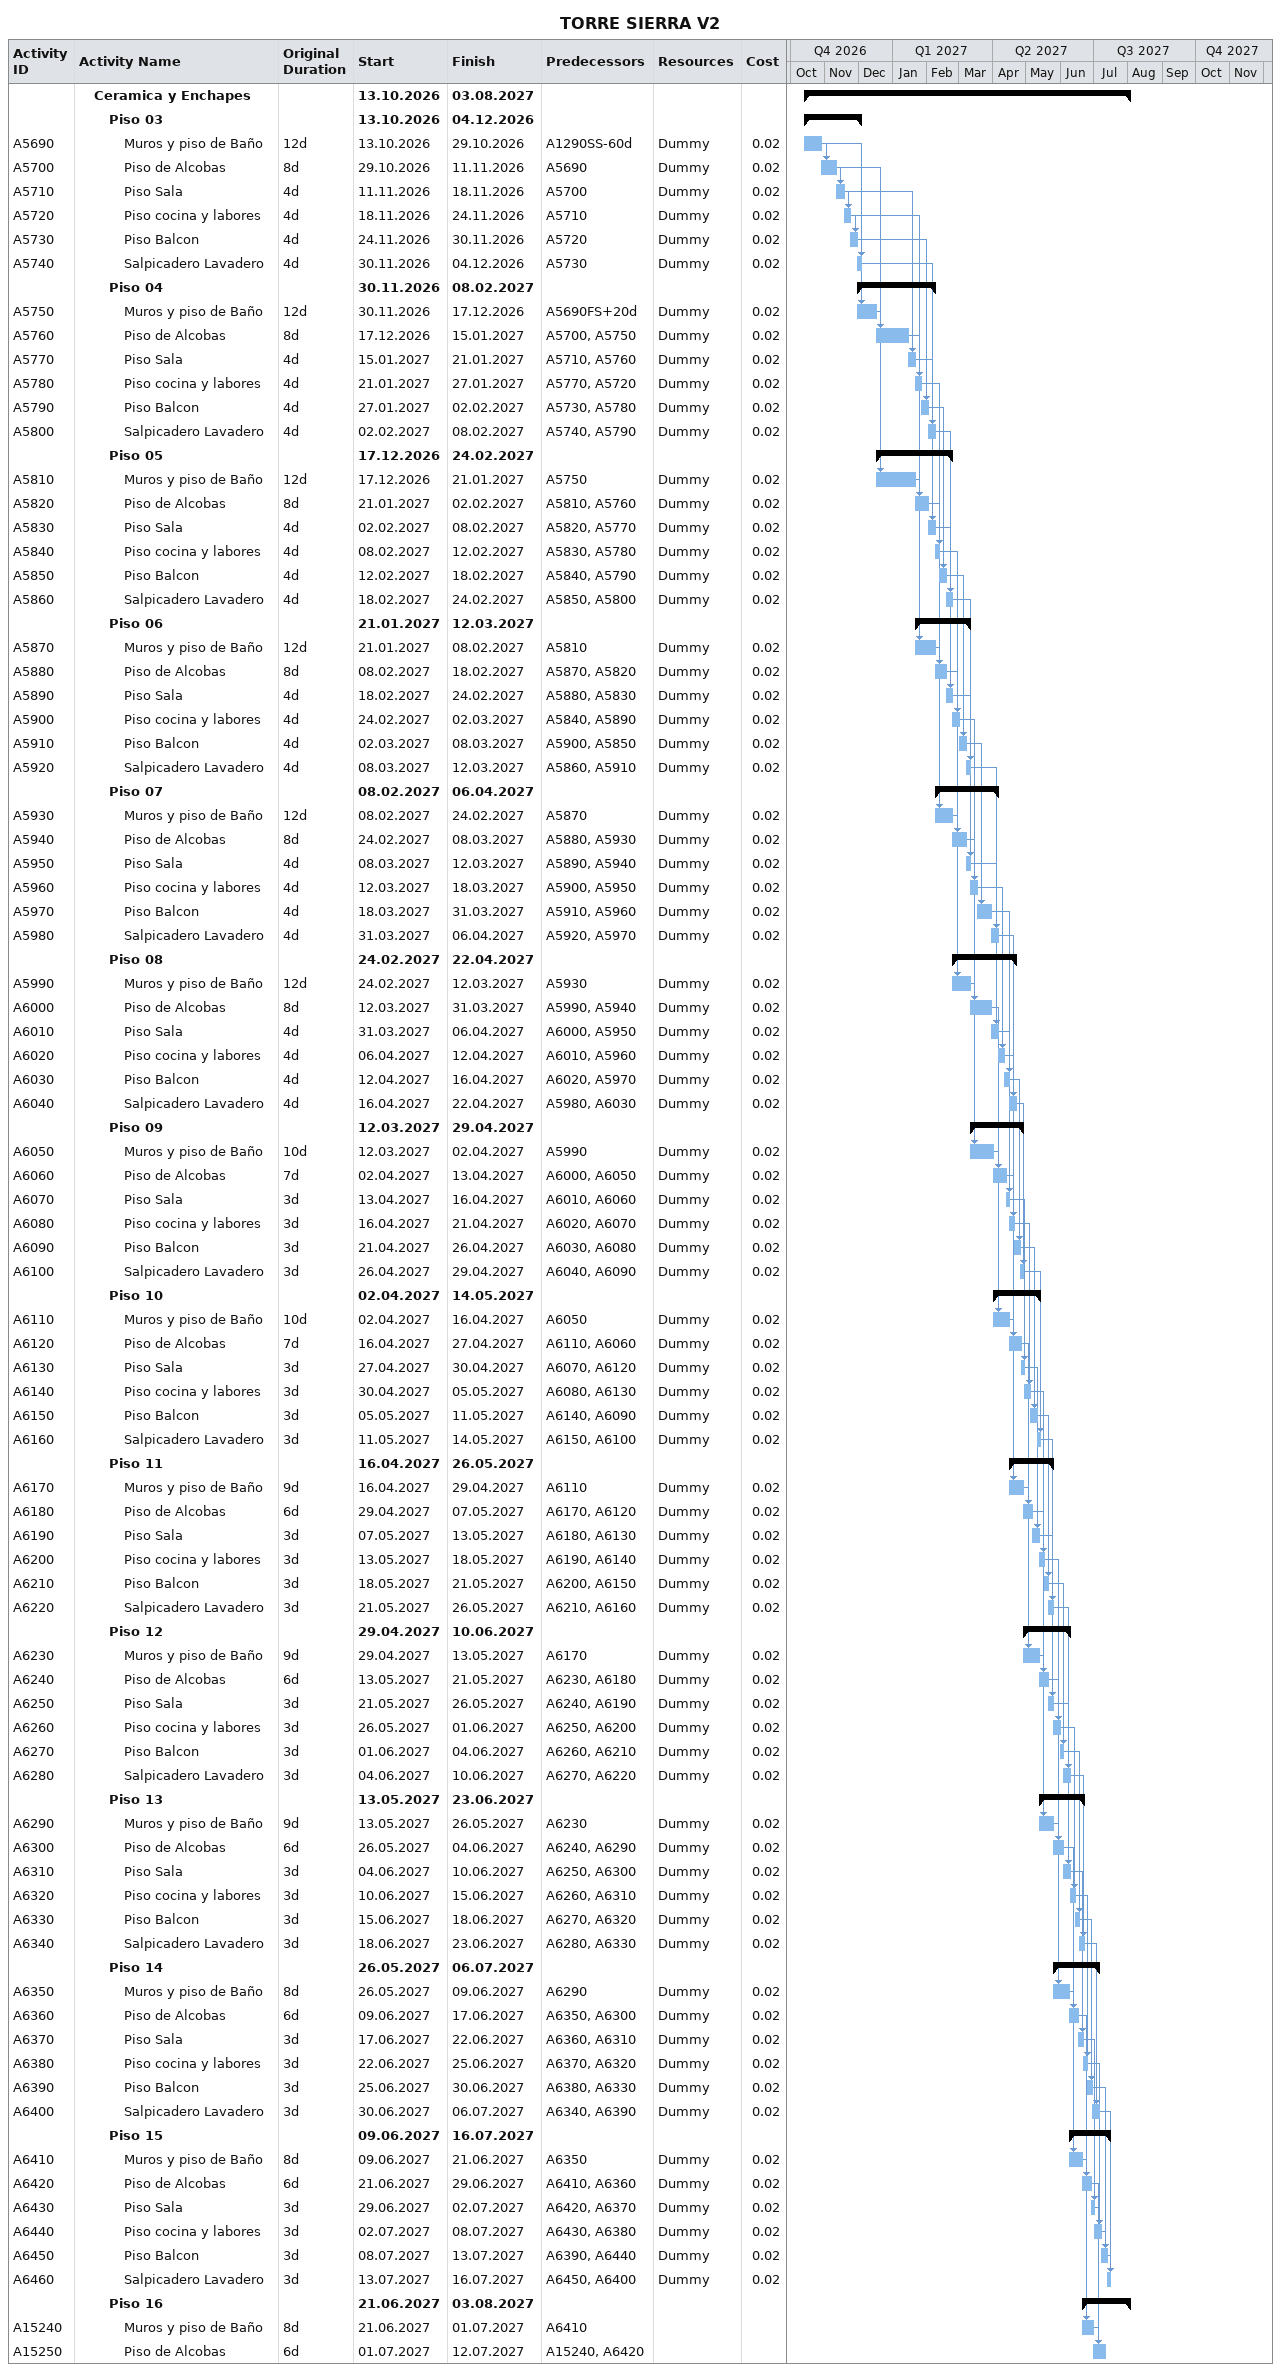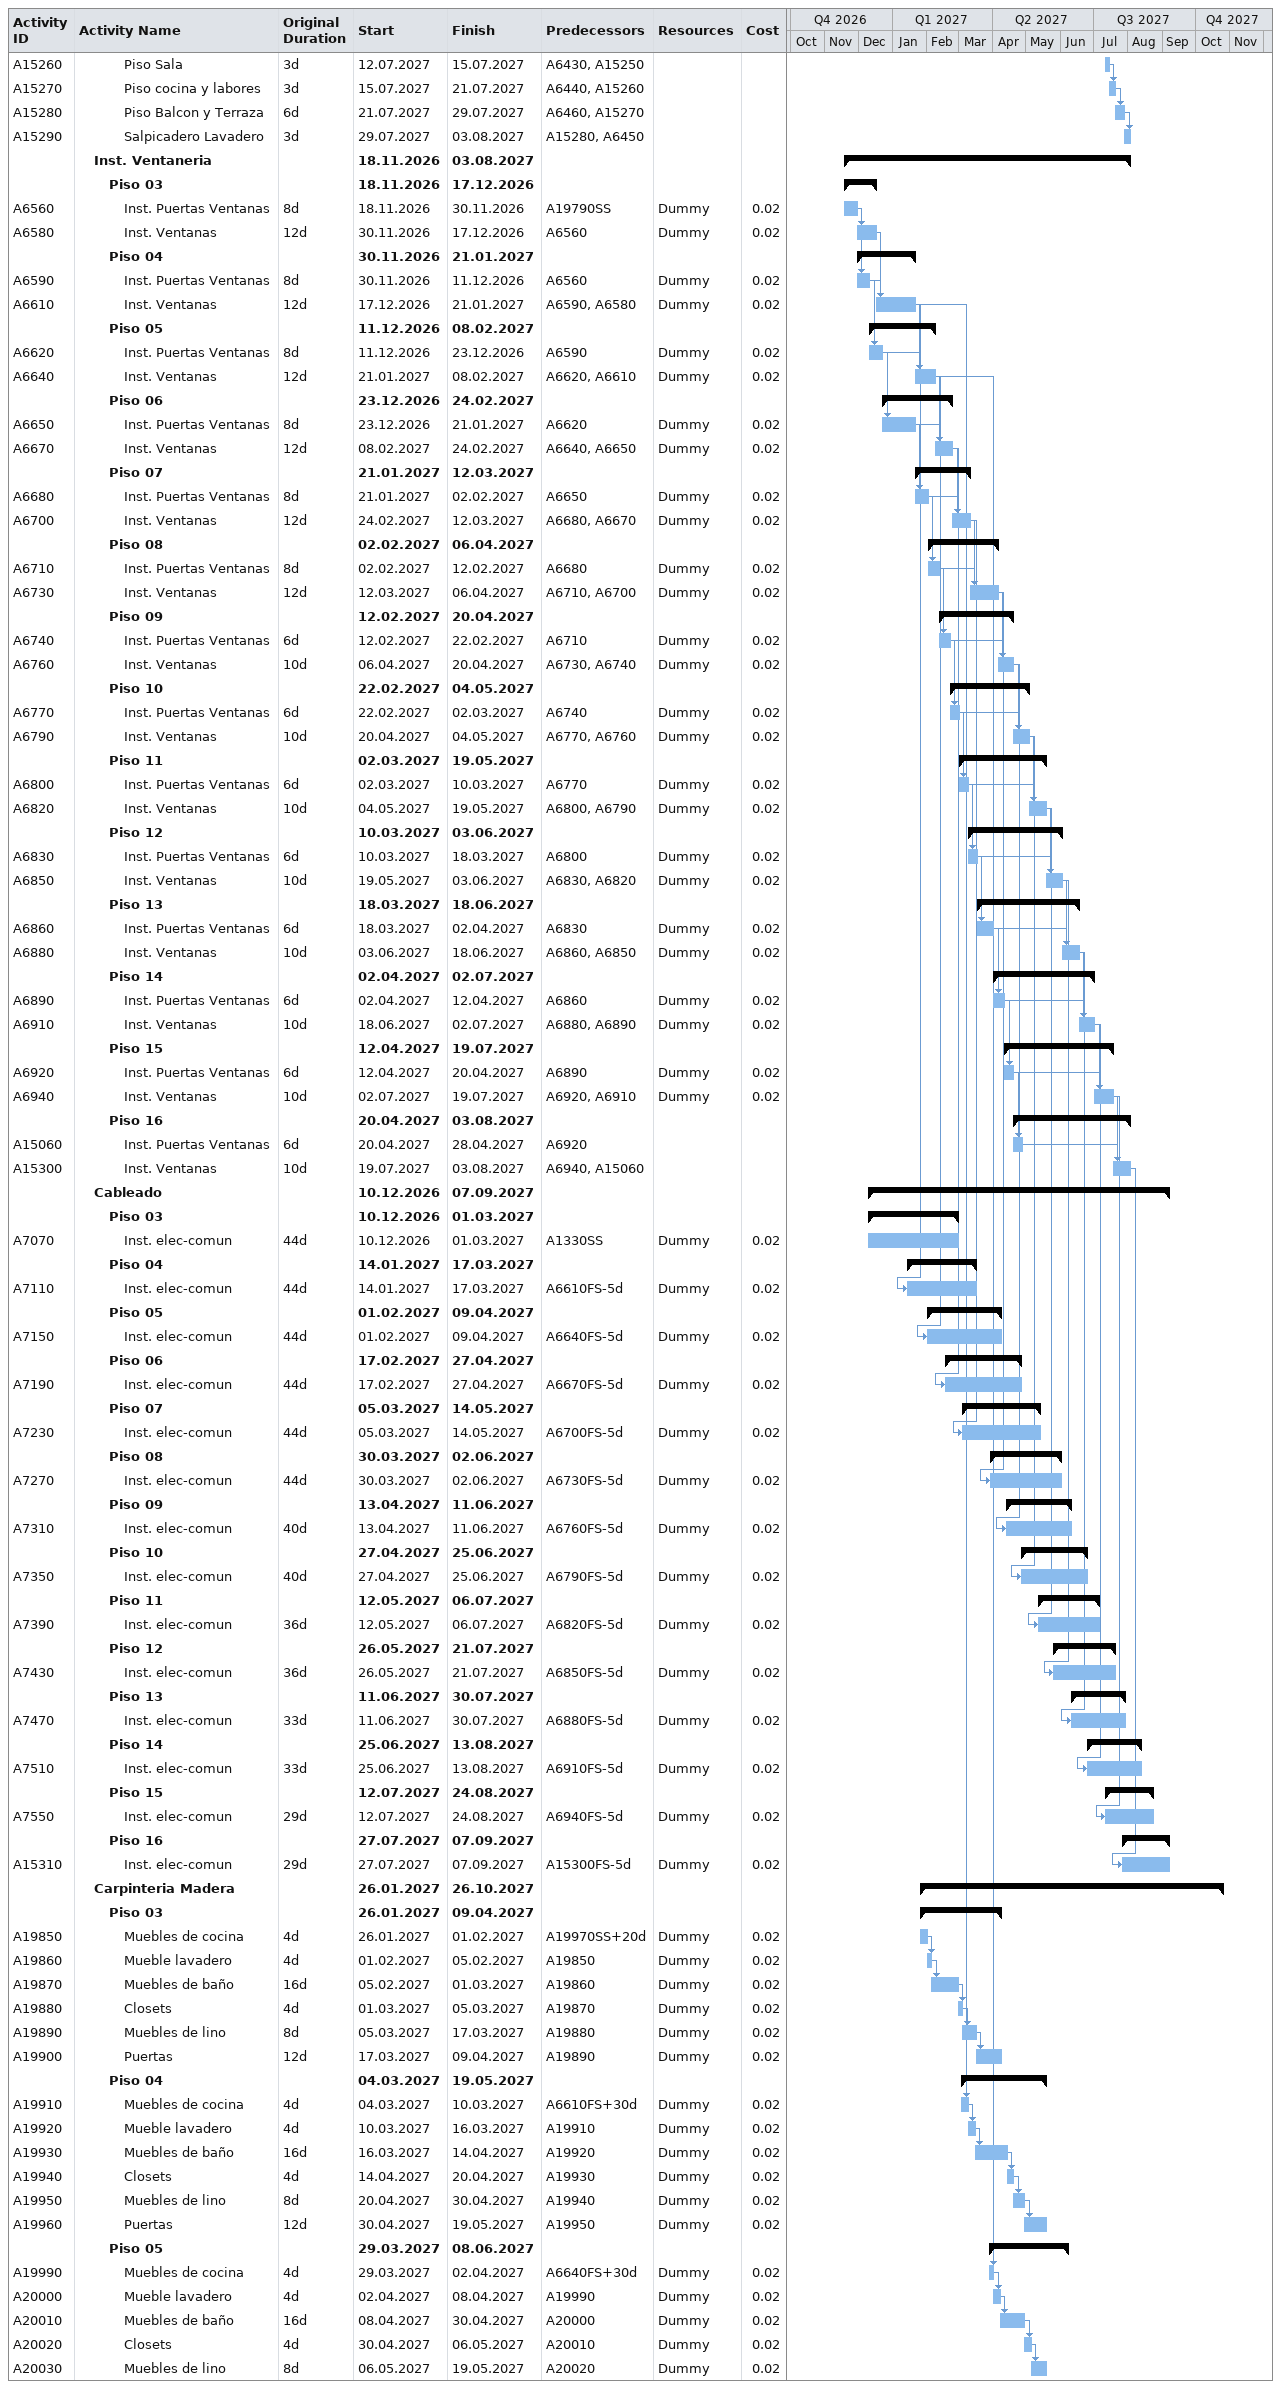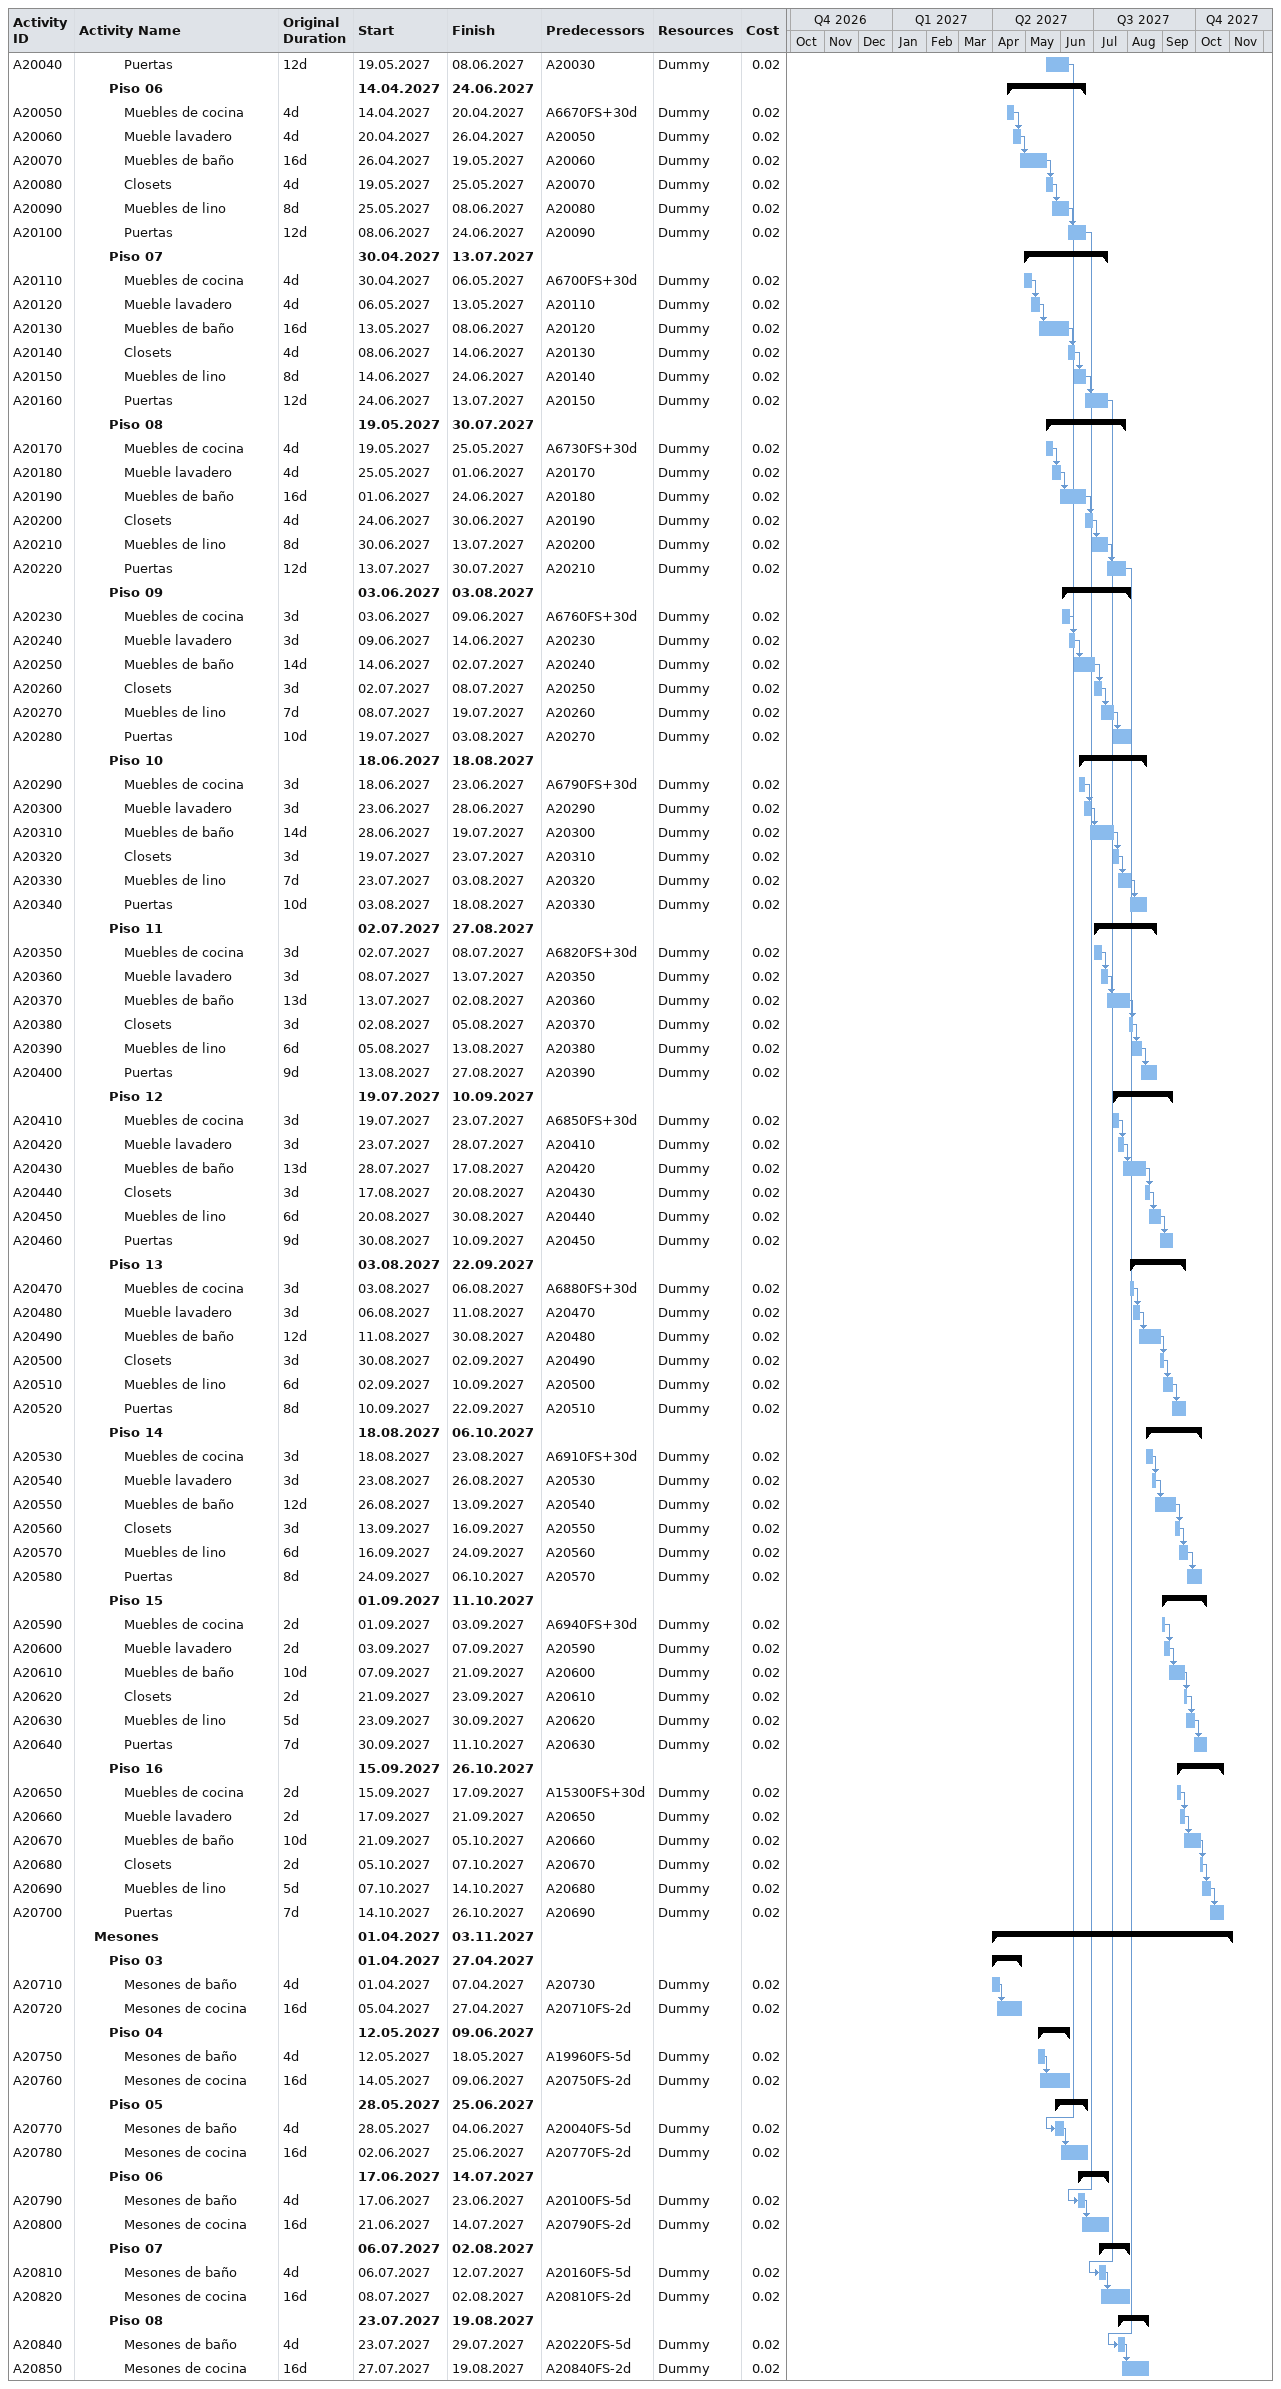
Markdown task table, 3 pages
TORRE SIERRA V2

| ID | Level | Task | Original duration | Start | Finish | Predecessors | Resources | Cost |
|---|---|---|---|---|---|---|---|---|
|  | 2 | **Ceramica y Enchapes** |  | 2026-10-13 | 2027-08-03 |  |  |  |
|  | 3 | **Piso 03** |  | 2026-10-13 | 2026-12-04 |  |  |  |
| A5690 | 4 | Muros y piso de Baño | 12d | 2026-10-13 | 2026-10-29 | A1290SS-60d | Dummy | 0.02 |
| A5700 | 4 | Piso de Alcobas | 8d | 2026-10-29 | 2026-11-11 | A5690 | Dummy | 0.02 |
| A5710 | 4 | Piso Sala | 4d | 2026-11-11 | 2026-11-18 | A5700 | Dummy | 0.02 |
| A5720 | 4 | Piso cocina y labores | 4d | 2026-11-18 | 2026-11-24 | A5710 | Dummy | 0.02 |
| A5730 | 4 | Piso Balcon | 4d | 2026-11-24 | 2026-11-30 | A5720 | Dummy | 0.02 |
| A5740 | 4 | Salpicadero Lavadero | 4d | 2026-11-30 | 2026-12-04 | A5730 | Dummy | 0.02 |
|  | 3 | **Piso 04** |  | 2026-11-30 | 2027-02-08 |  |  |  |
| A5750 | 4 | Muros y piso de Baño | 12d | 2026-11-30 | 2026-12-17 | A5690FS+20d | Dummy | 0.02 |
| A5760 | 4 | Piso de Alcobas | 8d | 2026-12-17 | 2027-01-15 | A5700, A5750 | Dummy | 0.02 |
| A5770 | 4 | Piso Sala | 4d | 2027-01-15 | 2027-01-21 | A5710, A5760 | Dummy | 0.02 |
| A5780 | 4 | Piso cocina y labores | 4d | 2027-01-21 | 2027-01-27 | A5770, A5720 | Dummy | 0.02 |
| A5790 | 4 | Piso Balcon | 4d | 2027-01-27 | 2027-02-02 | A5730, A5780 | Dummy | 0.02 |
| A5800 | 4 | Salpicadero Lavadero | 4d | 2027-02-02 | 2027-02-08 | A5740, A5790 | Dummy | 0.02 |
|  | 3 | **Piso 05** |  | 2026-12-17 | 2027-02-24 |  |  |  |
| A5810 | 4 | Muros y piso de Baño | 12d | 2026-12-17 | 2027-01-21 | A5750 | Dummy | 0.02 |
| A5820 | 4 | Piso de Alcobas | 8d | 2027-01-21 | 2027-02-02 | A5810, A5760 | Dummy | 0.02 |
| A5830 | 4 | Piso Sala | 4d | 2027-02-02 | 2027-02-08 | A5820, A5770 | Dummy | 0.02 |
| A5840 | 4 | Piso cocina y labores | 4d | 2027-02-08 | 2027-02-12 | A5830, A5780 | Dummy | 0.02 |
| A5850 | 4 | Piso Balcon | 4d | 2027-02-12 | 2027-02-18 | A5840, A5790 | Dummy | 0.02 |
| A5860 | 4 | Salpicadero Lavadero | 4d | 2027-02-18 | 2027-02-24 | A5850, A5800 | Dummy | 0.02 |
|  | 3 | **Piso 06** |  | 2027-01-21 | 2027-03-12 |  |  |  |
| A5870 | 4 | Muros y piso de Baño | 12d | 2027-01-21 | 2027-02-08 | A5810 | Dummy | 0.02 |
| A5880 | 4 | Piso de Alcobas | 8d | 2027-02-08 | 2027-02-18 | A5870, A5820 | Dummy | 0.02 |
| A5890 | 4 | Piso Sala | 4d | 2027-02-18 | 2027-02-24 | A5880, A5830 | Dummy | 0.02 |
| A5900 | 4 | Piso cocina y labores | 4d | 2027-02-24 | 2027-03-02 | A5840, A5890 | Dummy | 0.02 |
| A5910 | 4 | Piso Balcon | 4d | 2027-03-02 | 2027-03-08 | A5900, A5850 | Dummy | 0.02 |
| A5920 | 4 | Salpicadero Lavadero | 4d | 2027-03-08 | 2027-03-12 | A5860, A5910 | Dummy | 0.02 |
|  | 3 | **Piso 07** |  | 2027-02-08 | 2027-04-06 |  |  |  |
| A5930 | 4 | Muros y piso de Baño | 12d | 2027-02-08 | 2027-02-24 | A5870 | Dummy | 0.02 |
| A5940 | 4 | Piso de Alcobas | 8d | 2027-02-24 | 2027-03-08 | A5880, A5930 | Dummy | 0.02 |
| A5950 | 4 | Piso Sala | 4d | 2027-03-08 | 2027-03-12 | A5890, A5940 | Dummy | 0.02 |
| A5960 | 4 | Piso cocina y labores | 4d | 2027-03-12 | 2027-03-18 | A5900, A5950 | Dummy | 0.02 |
| A5970 | 4 | Piso Balcon | 4d | 2027-03-18 | 2027-03-31 | A5910, A5960 | Dummy | 0.02 |
| A5980 | 4 | Salpicadero Lavadero | 4d | 2027-03-31 | 2027-04-06 | A5920, A5970 | Dummy | 0.02 |
|  | 3 | **Piso 08** |  | 2027-02-24 | 2027-04-22 |  |  |  |
| A5990 | 4 | Muros y piso de Baño | 12d | 2027-02-24 | 2027-03-12 | A5930 | Dummy | 0.02 |
| A6000 | 4 | Piso de Alcobas | 8d | 2027-03-12 | 2027-03-31 | A5990, A5940 | Dummy | 0.02 |
| A6010 | 4 | Piso Sala | 4d | 2027-03-31 | 2027-04-06 | A6000, A5950 | Dummy | 0.02 |
| A6020 | 4 | Piso cocina y labores | 4d | 2027-04-06 | 2027-04-12 | A6010, A5960 | Dummy | 0.02 |
| A6030 | 4 | Piso Balcon | 4d | 2027-04-12 | 2027-04-16 | A6020, A5970 | Dummy | 0.02 |
| A6040 | 4 | Salpicadero Lavadero | 4d | 2027-04-16 | 2027-04-22 | A5980, A6030 | Dummy | 0.02 |
|  | 3 | **Piso 09** |  | 2027-03-12 | 2027-04-29 |  |  |  |
| A6050 | 4 | Muros y piso de Baño | 10d | 2027-03-12 | 2027-04-02 | A5990 | Dummy | 0.02 |
| A6060 | 4 | Piso de Alcobas | 7d | 2027-04-02 | 2027-04-13 | A6000, A6050 | Dummy | 0.02 |
| A6070 | 4 | Piso Sala | 3d | 2027-04-13 | 2027-04-16 | A6010, A6060 | Dummy | 0.02 |
| A6080 | 4 | Piso cocina y labores | 3d | 2027-04-16 | 2027-04-21 | A6020, A6070 | Dummy | 0.02 |
| A6090 | 4 | Piso Balcon | 3d | 2027-04-21 | 2027-04-26 | A6030, A6080 | Dummy | 0.02 |
| A6100 | 4 | Salpicadero Lavadero | 3d | 2027-04-26 | 2027-04-29 | A6040, A6090 | Dummy | 0.02 |
|  | 3 | **Piso 10** |  | 2027-04-02 | 2027-05-14 |  |  |  |
| A6110 | 4 | Muros y piso de Baño | 10d | 2027-04-02 | 2027-04-16 | A6050 | Dummy | 0.02 |
| A6120 | 4 | Piso de Alcobas | 7d | 2027-04-16 | 2027-04-27 | A6110, A6060 | Dummy | 0.02 |
| A6130 | 4 | Piso Sala | 3d | 2027-04-27 | 2027-04-30 | A6070, A6120 | Dummy | 0.02 |
| A6140 | 4 | Piso cocina y labores | 3d | 2027-04-30 | 2027-05-05 | A6080, A6130 | Dummy | 0.02 |
| A6150 | 4 | Piso Balcon | 3d | 2027-05-05 | 2027-05-11 | A6140, A6090 | Dummy | 0.02 |
| A6160 | 4 | Salpicadero Lavadero | 3d | 2027-05-11 | 2027-05-14 | A6150, A6100 | Dummy | 0.02 |
|  | 3 | **Piso 11** |  | 2027-04-16 | 2027-05-26 |  |  |  |
| A6170 | 4 | Muros y piso de Baño | 9d | 2027-04-16 | 2027-04-29 | A6110 | Dummy | 0.02 |
| A6180 | 4 | Piso de Alcobas | 6d | 2027-04-29 | 2027-05-07 | A6170, A6120 | Dummy | 0.02 |
| A6190 | 4 | Piso Sala | 3d | 2027-05-07 | 2027-05-13 | A6180, A6130 | Dummy | 0.02 |
| A6200 | 4 | Piso cocina y labores | 3d | 2027-05-13 | 2027-05-18 | A6190, A6140 | Dummy | 0.02 |
| A6210 | 4 | Piso Balcon | 3d | 2027-05-18 | 2027-05-21 | A6200, A6150 | Dummy | 0.02 |
| A6220 | 4 | Salpicadero Lavadero | 3d | 2027-05-21 | 2027-05-26 | A6210, A6160 | Dummy | 0.02 |
|  | 3 | **Piso 12** |  | 2027-04-29 | 2027-06-10 |  |  |  |
| A6230 | 4 | Muros y piso de Baño | 9d | 2027-04-29 | 2027-05-13 | A6170 | Dummy | 0.02 |
| A6240 | 4 | Piso de Alcobas | 6d | 2027-05-13 | 2027-05-21 | A6230, A6180 | Dummy | 0.02 |
| A6250 | 4 | Piso Sala | 3d | 2027-05-21 | 2027-05-26 | A6240, A6190 | Dummy | 0.02 |
| A6260 | 4 | Piso cocina y labores | 3d | 2027-05-26 | 2027-06-01 | A6250, A6200 | Dummy | 0.02 |
| A6270 | 4 | Piso Balcon | 3d | 2027-06-01 | 2027-06-04 | A6260, A6210 | Dummy | 0.02 |
| A6280 | 4 | Salpicadero Lavadero | 3d | 2027-06-04 | 2027-06-10 | A6270, A6220 | Dummy | 0.02 |
|  | 3 | **Piso 13** |  | 2027-05-13 | 2027-06-23 |  |  |  |
| A6290 | 4 | Muros y piso de Baño | 9d | 2027-05-13 | 2027-05-26 | A6230 | Dummy | 0.02 |
| A6300 | 4 | Piso de Alcobas | 6d | 2027-05-26 | 2027-06-04 | A6240, A6290 | Dummy | 0.02 |
| A6310 | 4 | Piso Sala | 3d | 2027-06-04 | 2027-06-10 | A6250, A6300 | Dummy | 0.02 |
| A6320 | 4 | Piso cocina y labores | 3d | 2027-06-10 | 2027-06-15 | A6260, A6310 | Dummy | 0.02 |
| A6330 | 4 | Piso Balcon | 3d | 2027-06-15 | 2027-06-18 | A6270, A6320 | Dummy | 0.02 |
| A6340 | 4 | Salpicadero Lavadero | 3d | 2027-06-18 | 2027-06-23 | A6280, A6330 | Dummy | 0.02 |
|  | 3 | **Piso 14** |  | 2027-05-26 | 2027-07-06 |  |  |  |
| A6350 | 4 | Muros y piso de Baño | 8d | 2027-05-26 | 2027-06-09 | A6290 | Dummy | 0.02 |
| A6360 | 4 | Piso de Alcobas | 6d | 2027-06-09 | 2027-06-17 | A6350, A6300 | Dummy | 0.02 |
| A6370 | 4 | Piso Sala | 3d | 2027-06-17 | 2027-06-22 | A6360, A6310 | Dummy | 0.02 |
| A6380 | 4 | Piso cocina y labores | 3d | 2027-06-22 | 2027-06-25 | A6370, A6320 | Dummy | 0.02 |
| A6390 | 4 | Piso Balcon | 3d | 2027-06-25 | 2027-06-30 | A6380, A6330 | Dummy | 0.02 |
| A6400 | 4 | Salpicadero Lavadero | 3d | 2027-06-30 | 2027-07-06 | A6340, A6390 | Dummy | 0.02 |
|  | 3 | **Piso 15** |  | 2027-06-09 | 2027-07-16 |  |  |  |
| A6410 | 4 | Muros y piso de Baño | 8d | 2027-06-09 | 2027-06-21 | A6350 | Dummy | 0.02 |
| A6420 | 4 | Piso de Alcobas | 6d | 2027-06-21 | 2027-06-29 | A6410, A6360 | Dummy | 0.02 |
| A6430 | 4 | Piso Sala | 3d | 2027-06-29 | 2027-07-02 | A6420, A6370 | Dummy | 0.02 |
| A6440 | 4 | Piso cocina y labores | 3d | 2027-07-02 | 2027-07-08 | A6430, A6380 | Dummy | 0.02 |
| A6450 | 4 | Piso Balcon | 3d | 2027-07-08 | 2027-07-13 | A6390, A6440 | Dummy | 0.02 |
| A6460 | 4 | Salpicadero Lavadero | 3d | 2027-07-13 | 2027-07-16 | A6450, A6400 | Dummy | 0.02 |
|  | 3 | **Piso 16** |  | 2027-06-21 | 2027-08-03 |  |  |  |
| A15240 | 4 | Muros y piso de Baño | 8d | 2027-06-21 | 2027-07-01 | A6410 |  |  |
| A15250 | 4 | Piso de Alcobas | 6d | 2027-07-01 | 2027-07-12 | A15240, A6420 |  |  |
| A15260 | 4 | Piso Sala | 3d | 2027-07-12 | 2027-07-15 | A6430, A15250 |  |  |
| A15270 | 4 | Piso cocina y labores | 3d | 2027-07-15 | 2027-07-21 | A6440, A15260 |  |  |
| A15280 | 4 | Piso Balcon y Terraza | 6d | 2027-07-21 | 2027-07-29 | A6460, A15270 |  |  |
| A15290 | 4 | Salpicadero Lavadero | 3d | 2027-07-29 | 2027-08-03 | A15280, A6450 |  |  |
|  | 2 | **Inst. Ventaneria** |  | 2026-11-18 | 2027-08-03 |  |  |  |
|  | 3 | **Piso 03** |  | 2026-11-18 | 2026-12-17 |  |  |  |
| A6560 | 4 | Inst. Puertas Ventanas | 8d | 2026-11-18 | 2026-11-30 | A19790SS | Dummy | 0.02 |
| A6580 | 4 | Inst. Ventanas | 12d | 2026-11-30 | 2026-12-17 | A6560 | Dummy | 0.02 |
|  | 3 | **Piso 04** |  | 2026-11-30 | 2027-01-21 |  |  |  |
| A6590 | 4 | Inst. Puertas Ventanas | 8d | 2026-11-30 | 2026-12-11 | A6560 | Dummy | 0.02 |
| A6610 | 4 | Inst. Ventanas | 12d | 2026-12-17 | 2027-01-21 | A6590, A6580 | Dummy | 0.02 |
|  | 3 | **Piso 05** |  | 2026-12-11 | 2027-02-08 |  |  |  |
| A6620 | 4 | Inst. Puertas Ventanas | 8d | 2026-12-11 | 2026-12-23 | A6590 | Dummy | 0.02 |
| A6640 | 4 | Inst. Ventanas | 12d | 2027-01-21 | 2027-02-08 | A6620, A6610 | Dummy | 0.02 |
|  | 3 | **Piso 06** |  | 2026-12-23 | 2027-02-24 |  |  |  |
| A6650 | 4 | Inst. Puertas Ventanas | 8d | 2026-12-23 | 2027-01-21 | A6620 | Dummy | 0.02 |
| A6670 | 4 | Inst. Ventanas | 12d | 2027-02-08 | 2027-02-24 | A6640, A6650 | Dummy | 0.02 |
|  | 3 | **Piso 07** |  | 2027-01-21 | 2027-03-12 |  |  |  |
| A6680 | 4 | Inst. Puertas Ventanas | 8d | 2027-01-21 | 2027-02-02 | A6650 | Dummy | 0.02 |
| A6700 | 4 | Inst. Ventanas | 12d | 2027-02-24 | 2027-03-12 | A6680, A6670 | Dummy | 0.02 |
|  | 3 | **Piso 08** |  | 2027-02-02 | 2027-04-06 |  |  |  |
| A6710 | 4 | Inst. Puertas Ventanas | 8d | 2027-02-02 | 2027-02-12 | A6680 | Dummy | 0.02 |
| A6730 | 4 | Inst. Ventanas | 12d | 2027-03-12 | 2027-04-06 | A6710, A6700 | Dummy | 0.02 |
|  | 3 | **Piso 09** |  | 2027-02-12 | 2027-04-20 |  |  |  |
| A6740 | 4 | Inst. Puertas Ventanas | 6d | 2027-02-12 | 2027-02-22 | A6710 | Dummy | 0.02 |
| A6760 | 4 | Inst. Ventanas | 10d | 2027-04-06 | 2027-04-20 | A6730, A6740 | Dummy | 0.02 |
|  | 3 | **Piso 10** |  | 2027-02-22 | 2027-05-04 |  |  |  |
| A6770 | 4 | Inst. Puertas Ventanas | 6d | 2027-02-22 | 2027-03-02 | A6740 | Dummy | 0.02 |
| A6790 | 4 | Inst. Ventanas | 10d | 2027-04-20 | 2027-05-04 | A6770, A6760 | Dummy | 0.02 |
|  | 3 | **Piso 11** |  | 2027-03-02 | 2027-05-19 |  |  |  |
| A6800 | 4 | Inst. Puertas Ventanas | 6d | 2027-03-02 | 2027-03-10 | A6770 | Dummy | 0.02 |
| A6820 | 4 | Inst. Ventanas | 10d | 2027-05-04 | 2027-05-19 | A6800, A6790 | Dummy | 0.02 |
|  | 3 | **Piso 12** |  | 2027-03-10 | 2027-06-03 |  |  |  |
| A6830 | 4 | Inst. Puertas Ventanas | 6d | 2027-03-10 | 2027-03-18 | A6800 | Dummy | 0.02 |
| A6850 | 4 | Inst. Ventanas | 10d | 2027-05-19 | 2027-06-03 | A6830, A6820 | Dummy | 0.02 |
|  | 3 | **Piso 13** |  | 2027-03-18 | 2027-06-18 |  |  |  |
| A6860 | 4 | Inst. Puertas Ventanas | 6d | 2027-03-18 | 2027-04-02 | A6830 | Dummy | 0.02 |
| A6880 | 4 | Inst. Ventanas | 10d | 2027-06-03 | 2027-06-18 | A6860, A6850 | Dummy | 0.02 |
|  | 3 | **Piso 14** |  | 2027-04-02 | 2027-07-02 |  |  |  |
| A6890 | 4 | Inst. Puertas Ventanas | 6d | 2027-04-02 | 2027-04-12 | A6860 | Dummy | 0.02 |
| A6910 | 4 | Inst. Ventanas | 10d | 2027-06-18 | 2027-07-02 | A6880, A6890 | Dummy | 0.02 |
|  | 3 | **Piso 15** |  | 2027-04-12 | 2027-07-19 |  |  |  |
| A6920 | 4 | Inst. Puertas Ventanas | 6d | 2027-04-12 | 2027-04-20 | A6890 | Dummy | 0.02 |
| A6940 | 4 | Inst. Ventanas | 10d | 2027-07-02 | 2027-07-19 | A6920, A6910 | Dummy | 0.02 |
|  | 3 | **Piso 16** |  | 2027-04-20 | 2027-08-03 |  |  |  |
| A15060 | 4 | Inst. Puertas Ventanas | 6d | 2027-04-20 | 2027-04-28 | A6920 |  |  |
| A15300 | 4 | Inst. Ventanas | 10d | 2027-07-19 | 2027-08-03 | A6940, A15060 |  |  |
|  | 2 | **Cableado** |  | 2026-12-10 | 2027-09-07 |  |  |  |
|  | 3 | **Piso 03** |  | 2026-12-10 | 2027-03-01 |  |  |  |
| A7070 | 4 | Inst. elec-comun | 44d | 2026-12-10 | 2027-03-01 | A1330SS | Dummy | 0.02 |
|  | 3 | **Piso 04** |  | 2027-01-14 | 2027-03-17 |  |  |  |
| A7110 | 4 | Inst. elec-comun | 44d | 2027-01-14 | 2027-03-17 | A6610FS-5d | Dummy | 0.02 |
|  | 3 | **Piso 05** |  | 2027-02-01 | 2027-04-09 |  |  |  |
| A7150 | 4 | Inst. elec-comun | 44d | 2027-02-01 | 2027-04-09 | A6640FS-5d | Dummy | 0.02 |
|  | 3 | **Piso 06** |  | 2027-02-17 | 2027-04-27 |  |  |  |
| A7190 | 4 | Inst. elec-comun | 44d | 2027-02-17 | 2027-04-27 | A6670FS-5d | Dummy | 0.02 |
|  | 3 | **Piso 07** |  | 2027-03-05 | 2027-05-14 |  |  |  |
| A7230 | 4 | Inst. elec-comun | 44d | 2027-03-05 | 2027-05-14 | A6700FS-5d | Dummy | 0.02 |
|  | 3 | **Piso 08** |  | 2027-03-30 | 2027-06-02 |  |  |  |
| A7270 | 4 | Inst. elec-comun | 44d | 2027-03-30 | 2027-06-02 | A6730FS-5d | Dummy | 0.02 |
|  | 3 | **Piso 09** |  | 2027-04-13 | 2027-06-11 |  |  |  |
| A7310 | 4 | Inst. elec-comun | 40d | 2027-04-13 | 2027-06-11 | A6760FS-5d | Dummy | 0.02 |
|  | 3 | **Piso 10** |  | 2027-04-27 | 2027-06-25 |  |  |  |
| A7350 | 4 | Inst. elec-comun | 40d | 2027-04-27 | 2027-06-25 | A6790FS-5d | Dummy | 0.02 |
|  | 3 | **Piso 11** |  | 2027-05-12 | 2027-07-06 |  |  |  |
| A7390 | 4 | Inst. elec-comun | 36d | 2027-05-12 | 2027-07-06 | A6820FS-5d | Dummy | 0.02 |
|  | 3 | **Piso 12** |  | 2027-05-26 | 2027-07-21 |  |  |  |
| A7430 | 4 | Inst. elec-comun | 36d | 2027-05-26 | 2027-07-21 | A6850FS-5d | Dummy | 0.02 |
|  | 3 | **Piso 13** |  | 2027-06-11 | 2027-07-30 |  |  |  |
| A7470 | 4 | Inst. elec-comun | 33d | 2027-06-11 | 2027-07-30 | A6880FS-5d | Dummy | 0.02 |
|  | 3 | **Piso 14** |  | 2027-06-25 | 2027-08-13 |  |  |  |
| A7510 | 4 | Inst. elec-comun | 33d | 2027-06-25 | 2027-08-13 | A6910FS-5d | Dummy | 0.02 |
|  | 3 | **Piso 15** |  | 2027-07-12 | 2027-08-24 |  |  |  |
| A7550 | 4 | Inst. elec-comun | 29d | 2027-07-12 | 2027-08-24 | A6940FS-5d | Dummy | 0.02 |
|  | 3 | **Piso 16** |  | 2027-07-27 | 2027-09-07 |  |  |  |
| A15310 | 4 | Inst. elec-comun | 29d | 2027-07-27 | 2027-09-07 | A15300FS-5d | Dummy | 0.02 |
|  | 2 | **Carpinteria Madera** |  | 2027-01-26 | 2027-10-26 |  |  |  |
|  | 3 | **Piso 03** |  | 2027-01-26 | 2027-04-09 |  |  |  |
| A19850 | 4 | Muebles de cocina | 4d | 2027-01-26 | 2027-02-01 | A19970SS+20d | Dummy | 0.02 |
| A19860 | 4 | Mueble lavadero | 4d | 2027-02-01 | 2027-02-05 | A19850 | Dummy | 0.02 |
| A19870 | 4 | Muebles de baño | 16d | 2027-02-05 | 2027-03-01 | A19860 | Dummy | 0.02 |
| A19880 | 4 | Closets | 4d | 2027-03-01 | 2027-03-05 | A19870 | Dummy | 0.02 |
| A19890 | 4 | Muebles de lino | 8d | 2027-03-05 | 2027-03-17 | A19880 | Dummy | 0.02 |
| A19900 | 4 | Puertas | 12d | 2027-03-17 | 2027-04-09 | A19890 | Dummy | 0.02 |
|  | 3 | **Piso 04** |  | 2027-03-04 | 2027-05-19 |  |  |  |
| A19910 | 4 | Muebles de cocina | 4d | 2027-03-04 | 2027-03-10 | A6610FS+30d | Dummy | 0.02 |
| A19920 | 4 | Mueble lavadero | 4d | 2027-03-10 | 2027-03-16 | A19910 | Dummy | 0.02 |
| A19930 | 4 | Muebles de baño | 16d | 2027-03-16 | 2027-04-14 | A19920 | Dummy | 0.02 |
| A19940 | 4 | Closets | 4d | 2027-04-14 | 2027-04-20 | A19930 | Dummy | 0.02 |
| A19950 | 4 | Muebles de lino | 8d | 2027-04-20 | 2027-04-30 | A19940 | Dummy | 0.02 |
| A19960 | 4 | Puertas | 12d | 2027-04-30 | 2027-05-19 | A19950 | Dummy | 0.02 |
|  | 3 | **Piso 05** |  | 2027-03-29 | 2027-06-08 |  |  |  |
| A19990 | 4 | Muebles de cocina | 4d | 2027-03-29 | 2027-04-02 | A6640FS+30d | Dummy | 0.02 |
| A20000 | 4 | Mueble lavadero | 4d | 2027-04-02 | 2027-04-08 | A19990 | Dummy | 0.02 |
| A20010 | 4 | Muebles de baño | 16d | 2027-04-08 | 2027-04-30 | A20000 | Dummy | 0.02 |
| A20020 | 4 | Closets | 4d | 2027-04-30 | 2027-05-06 | A20010 | Dummy | 0.02 |
| A20030 | 4 | Muebles de lino | 8d | 2027-05-06 | 2027-05-19 | A20020 | Dummy | 0.02 |
| A20040 | 4 | Puertas | 12d | 2027-05-19 | 2027-06-08 | A20030 | Dummy | 0.02 |
|  | 3 | **Piso 06** |  | 2027-04-14 | 2027-06-24 |  |  |  |
| A20050 | 4 | Muebles de cocina | 4d | 2027-04-14 | 2027-04-20 | A6670FS+30d | Dummy | 0.02 |
| A20060 | 4 | Mueble lavadero | 4d | 2027-04-20 | 2027-04-26 | A20050 | Dummy | 0.02 |
| A20070 | 4 | Muebles de baño | 16d | 2027-04-26 | 2027-05-19 | A20060 | Dummy | 0.02 |
| A20080 | 4 | Closets | 4d | 2027-05-19 | 2027-05-25 | A20070 | Dummy | 0.02 |
| A20090 | 4 | Muebles de lino | 8d | 2027-05-25 | 2027-06-08 | A20080 | Dummy | 0.02 |
| A20100 | 4 | Puertas | 12d | 2027-06-08 | 2027-06-24 | A20090 | Dummy | 0.02 |
|  | 3 | **Piso 07** |  | 2027-04-30 | 2027-07-13 |  |  |  |
| A20110 | 4 | Muebles de cocina | 4d | 2027-04-30 | 2027-05-06 | A6700FS+30d | Dummy | 0.02 |
| A20120 | 4 | Mueble lavadero | 4d | 2027-05-06 | 2027-05-13 | A20110 | Dummy | 0.02 |
| A20130 | 4 | Muebles de baño | 16d | 2027-05-13 | 2027-06-08 | A20120 | Dummy | 0.02 |
| A20140 | 4 | Closets | 4d | 2027-06-08 | 2027-06-14 | A20130 | Dummy | 0.02 |
| A20150 | 4 | Muebles de lino | 8d | 2027-06-14 | 2027-06-24 | A20140 | Dummy | 0.02 |
| A20160 | 4 | Puertas | 12d | 2027-06-24 | 2027-07-13 | A20150 | Dummy | 0.02 |
|  | 3 | **Piso 08** |  | 2027-05-19 | 2027-07-30 |  |  |  |
| A20170 | 4 | Muebles de cocina | 4d | 2027-05-19 | 2027-05-25 | A6730FS+30d | Dummy | 0.02 |
| A20180 | 4 | Mueble lavadero | 4d | 2027-05-25 | 2027-06-01 | A20170 | Dummy | 0.02 |
| A20190 | 4 | Muebles de baño | 16d | 2027-06-01 | 2027-06-24 | A20180 | Dummy | 0.02 |
| A20200 | 4 | Closets | 4d | 2027-06-24 | 2027-06-30 | A20190 | Dummy | 0.02 |
| A20210 | 4 | Muebles de lino | 8d | 2027-06-30 | 2027-07-13 | A20200 | Dummy | 0.02 |
| A20220 | 4 | Puertas | 12d | 2027-07-13 | 2027-07-30 | A20210 | Dummy | 0.02 |
|  | 3 | **Piso 09** |  | 2027-06-03 | 2027-08-03 |  |  |  |
| A20230 | 4 | Muebles de cocina | 3d | 2027-06-03 | 2027-06-09 | A6760FS+30d | Dummy | 0.02 |
| A20240 | 4 | Mueble lavadero | 3d | 2027-06-09 | 2027-06-14 | A20230 | Dummy | 0.02 |
| A20250 | 4 | Muebles de baño | 14d | 2027-06-14 | 2027-07-02 | A20240 | Dummy | 0.02 |
| A20260 | 4 | Closets | 3d | 2027-07-02 | 2027-07-08 | A20250 | Dummy | 0.02 |
| A20270 | 4 | Muebles de lino | 7d | 2027-07-08 | 2027-07-19 | A20260 | Dummy | 0.02 |
| A20280 | 4 | Puertas | 10d | 2027-07-19 | 2027-08-03 | A20270 | Dummy | 0.02 |
|  | 3 | **Piso 10** |  | 2027-06-18 | 2027-08-18 |  |  |  |
| A20290 | 4 | Muebles de cocina | 3d | 2027-06-18 | 2027-06-23 | A6790FS+30d | Dummy | 0.02 |
| A20300 | 4 | Mueble lavadero | 3d | 2027-06-23 | 2027-06-28 | A20290 | Dummy | 0.02 |
| A20310 | 4 | Muebles de baño | 14d | 2027-06-28 | 2027-07-19 | A20300 | Dummy | 0.02 |
| A20320 | 4 | Closets | 3d | 2027-07-19 | 2027-07-23 | A20310 | Dummy | 0.02 |
| A20330 | 4 | Muebles de lino | 7d | 2027-07-23 | 2027-08-03 | A20320 | Dummy | 0.02 |
| A20340 | 4 | Puertas | 10d | 2027-08-03 | 2027-08-18 | A20330 | Dummy | 0.02 |
|  | 3 | **Piso 11** |  | 2027-07-02 | 2027-08-27 |  |  |  |
| A20350 | 4 | Muebles de cocina | 3d | 2027-07-02 | 2027-07-08 | A6820FS+30d | Dummy | 0.02 |
| A20360 | 4 | Mueble lavadero | 3d | 2027-07-08 | 2027-07-13 | A20350 | Dummy | 0.02 |
| A20370 | 4 | Muebles de baño | 13d | 2027-07-13 | 2027-08-02 | A20360 | Dummy | 0.02 |
| A20380 | 4 | Closets | 3d | 2027-08-02 | 2027-08-05 | A20370 | Dummy | 0.02 |
| A20390 | 4 | Muebles de lino | 6d | 2027-08-05 | 2027-08-13 | A20380 | Dummy | 0.02 |
| A20400 | 4 | Puertas | 9d | 2027-08-13 | 2027-08-27 | A20390 | Dummy | 0.02 |
|  | 3 | **Piso 12** |  | 2027-07-19 | 2027-09-10 |  |  |  |
| A20410 | 4 | Muebles de cocina | 3d | 2027-07-19 | 2027-07-23 | A6850FS+30d | Dummy | 0.02 |
| A20420 | 4 | Mueble lavadero | 3d | 2027-07-23 | 2027-07-28 | A20410 | Dummy | 0.02 |
| A20430 | 4 | Muebles de baño | 13d | 2027-07-28 | 2027-08-17 | A20420 | Dummy | 0.02 |
| A20440 | 4 | Closets | 3d | 2027-08-17 | 2027-08-20 | A20430 | Dummy | 0.02 |
| A20450 | 4 | Muebles de lino | 6d | 2027-08-20 | 2027-08-30 | A20440 | Dummy | 0.02 |
| A20460 | 4 | Puertas | 9d | 2027-08-30 | 2027-09-10 | A20450 | Dummy | 0.02 |
|  | 3 | **Piso 13** |  | 2027-08-03 | 2027-09-22 |  |  |  |
| A20470 | 4 | Muebles de cocina | 3d | 2027-08-03 | 2027-08-06 | A6880FS+30d | Dummy | 0.02 |
| A20480 | 4 | Mueble lavadero | 3d | 2027-08-06 | 2027-08-11 | A20470 | Dummy | 0.02 |
| A20490 | 4 | Muebles de baño | 12d | 2027-08-11 | 2027-08-30 | A20480 | Dummy | 0.02 |
| A20500 | 4 | Closets | 3d | 2027-08-30 | 2027-09-02 | A20490 | Dummy | 0.02 |
| A20510 | 4 | Muebles de lino | 6d | 2027-09-02 | 2027-09-10 | A20500 | Dummy | 0.02 |
| A20520 | 4 | Puertas | 8d | 2027-09-10 | 2027-09-22 | A20510 | Dummy | 0.02 |
|  | 3 | **Piso 14** |  | 2027-08-18 | 2027-10-06 |  |  |  |
| A20530 | 4 | Muebles de cocina | 3d | 2027-08-18 | 2027-08-23 | A6910FS+30d | Dummy | 0.02 |
| A20540 | 4 | Mueble lavadero | 3d | 2027-08-23 | 2027-08-26 | A20530 | Dummy | 0.02 |
| A20550 | 4 | Muebles de baño | 12d | 2027-08-26 | 2027-09-13 | A20540 | Dummy | 0.02 |
| A20560 | 4 | Closets | 3d | 2027-09-13 | 2027-09-16 | A20550 | Dummy | 0.02 |
| A20570 | 4 | Muebles de lino | 6d | 2027-09-16 | 2027-09-24 | A20560 | Dummy | 0.02 |
| A20580 | 4 | Puertas | 8d | 2027-09-24 | 2027-10-06 | A20570 | Dummy | 0.02 |
|  | 3 | **Piso 15** |  | 2027-09-01 | 2027-10-11 |  |  |  |
| A20590 | 4 | Muebles de cocina | 2d | 2027-09-01 | 2027-09-03 | A6940FS+30d | Dummy | 0.02 |
| A20600 | 4 | Mueble lavadero | 2d | 2027-09-03 | 2027-09-07 | A20590 | Dummy | 0.02 |
| A20610 | 4 | Muebles de baño | 10d | 2027-09-07 | 2027-09-21 | A20600 | Dummy | 0.02 |
| A20620 | 4 | Closets | 2d | 2027-09-21 | 2027-09-23 | A20610 | Dummy | 0.02 |
| A20630 | 4 | Muebles de lino | 5d | 2027-09-23 | 2027-09-30 | A20620 | Dummy | 0.02 |
| A20640 | 4 | Puertas | 7d | 2027-09-30 | 2027-10-11 | A20630 | Dummy | 0.02 |
|  | 3 | **Piso 16** |  | 2027-09-15 | 2027-10-26 |  |  |  |
| A20650 | 4 | Muebles de cocina | 2d | 2027-09-15 | 2027-09-17 | A15300FS+30d | Dummy | 0.02 |
| A20660 | 4 | Mueble lavadero | 2d | 2027-09-17 | 2027-09-21 | A20650 | Dummy | 0.02 |
| A20670 | 4 | Muebles de baño | 10d | 2027-09-21 | 2027-10-05 | A20660 | Dummy | 0.02 |
| A20680 | 4 | Closets | 2d | 2027-10-05 | 2027-10-07 | A20670 | Dummy | 0.02 |
| A20690 | 4 | Muebles de lino | 5d | 2027-10-07 | 2027-10-14 | A20680 | Dummy | 0.02 |
| A20700 | 4 | Puertas | 7d | 2027-10-14 | 2027-10-26 | A20690 | Dummy | 0.02 |
|  | 2 | **Mesones** |  | 2027-04-01 | 2027-11-03 |  |  |  |
|  | 3 | **Piso 03** |  | 2027-04-01 | 2027-04-27 |  |  |  |
| A20710 | 4 | Mesones de baño | 4d | 2027-04-01 | 2027-04-07 | A20730 | Dummy | 0.02 |
| A20720 | 4 | Mesones de cocina | 16d | 2027-04-05 | 2027-04-27 | A20710FS-2d | Dummy | 0.02 |
|  | 3 | **Piso 04** |  | 2027-05-12 | 2027-06-09 |  |  |  |
| A20750 | 4 | Mesones de baño | 4d | 2027-05-12 | 2027-05-18 | A19960FS-5d | Dummy | 0.02 |
| A20760 | 4 | Mesones de cocina | 16d | 2027-05-14 | 2027-06-09 | A20750FS-2d | Dummy | 0.02 |
|  | 3 | **Piso 05** |  | 2027-05-28 | 2027-06-25 |  |  |  |
| A20770 | 4 | Mesones de baño | 4d | 2027-05-28 | 2027-06-04 | A20040FS-5d | Dummy | 0.02 |
| A20780 | 4 | Mesones de cocina | 16d | 2027-06-02 | 2027-06-25 | A20770FS-2d | Dummy | 0.02 |
|  | 3 | **Piso 06** |  | 2027-06-17 | 2027-07-14 |  |  |  |
| A20790 | 4 | Mesones de baño | 4d | 2027-06-17 | 2027-06-23 | A20100FS-5d | Dummy | 0.02 |
| A20800 | 4 | Mesones de cocina | 16d | 2027-06-21 | 2027-07-14 | A20790FS-2d | Dummy | 0.02 |
|  | 3 | **Piso 07** |  | 2027-07-06 | 2027-08-02 |  |  |  |
| A20810 | 4 | Mesones de baño | 4d | 2027-07-06 | 2027-07-12 | A20160FS-5d | Dummy | 0.02 |
| A20820 | 4 | Mesones de cocina | 16d | 2027-07-08 | 2027-08-02 | A20810FS-2d | Dummy | 0.02 |
|  | 3 | **Piso 08** |  | 2027-07-23 | 2027-08-19 |  |  |  |
| A20840 | 4 | Mesones de baño | 4d | 2027-07-23 | 2027-07-29 | A20220FS-5d | Dummy | 0.02 |
| A20850 | 4 | Mesones de cocina | 16d | 2027-07-27 | 2027-08-19 | A20840FS-2d | Dummy | 0.02 |
